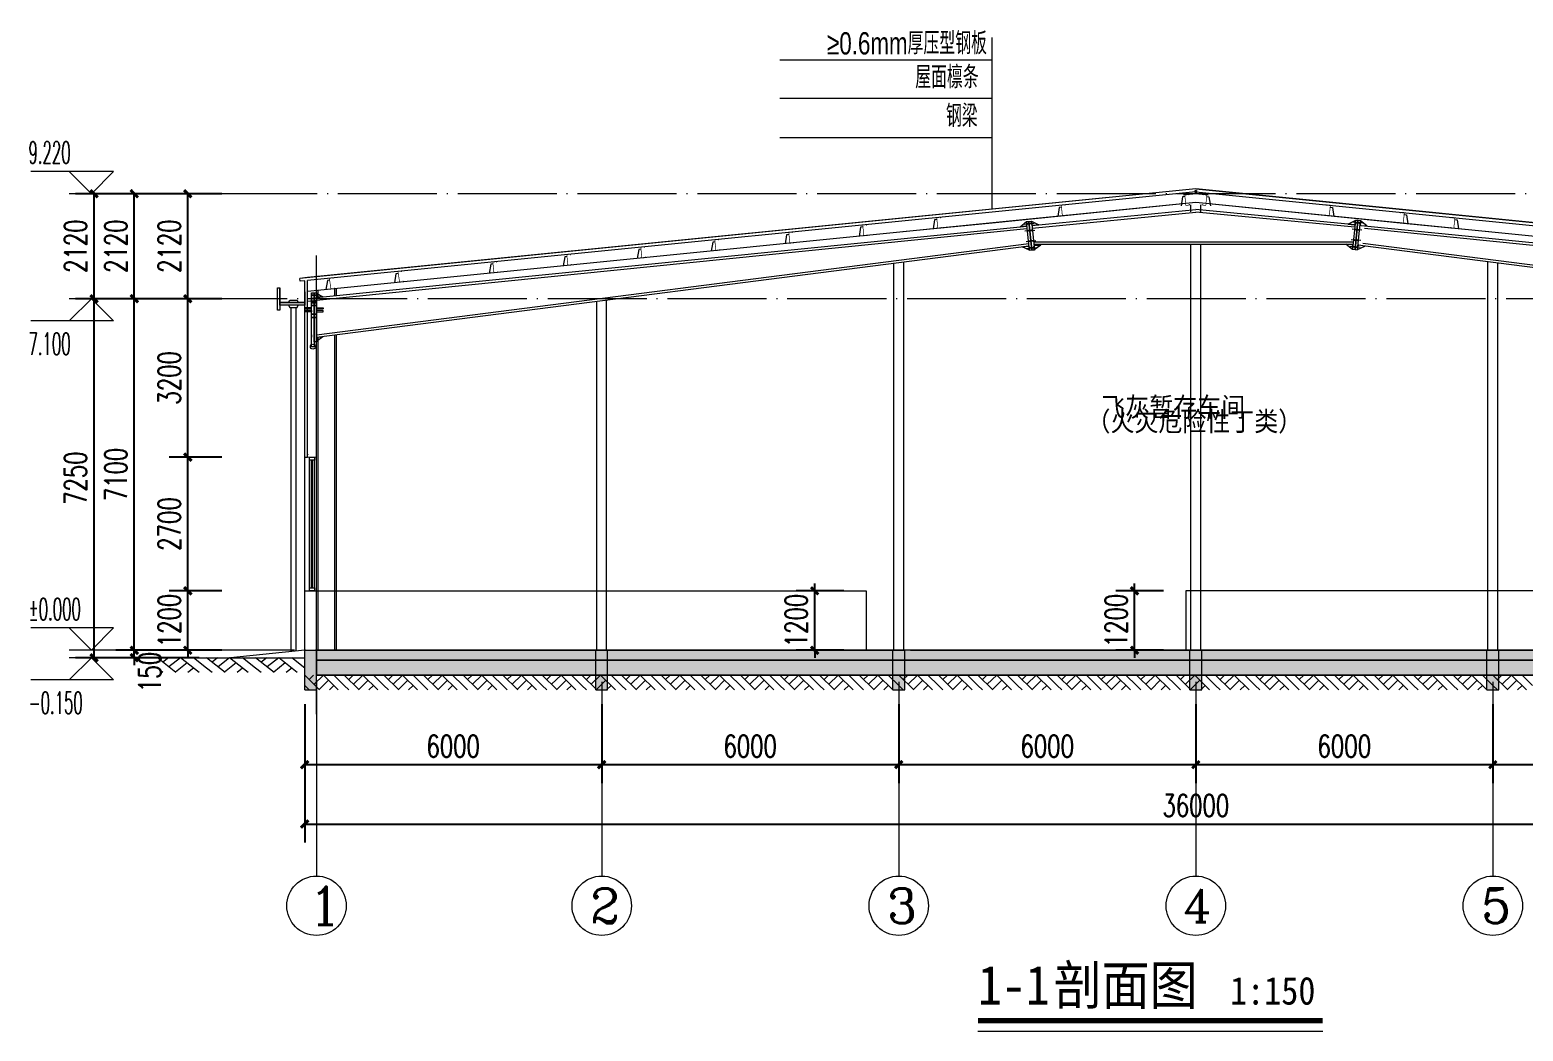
# Model space of a CAD drawing. Header units: inches. Extents: x -3733042 to -3450527, y 579159 to 997713.
# Drawn here: x -3509151 to -3478988, y 625884 to 646106 of the extents above; entities that cross this region are included whole.
import ezdxf

# ---------------------------------------------------------------- set-up
doc = ezdxf.new("R2010")
doc.units = ezdxf.units.IN
doc.header["$LTSCALE"] = 1000
doc.header["$MEASUREMENT"] = 0
doc.linetypes.add('DOTE', pattern=[2.42, 2, -0.2, 0.02, -0.2])
doc.layers.get('0').update_dxf_attribs({"lineweight": 18})
for name, color, linetype, lineweight in [('114', 2, 'Continuous', 18), ('14', 2, 'Continuous', 18), ('AXIS', 30, 'Continuous', 18), ('AXIS_TEXT', 7, 'Continuous', 18), ('DIM_ELEV', 3, 'Continuous', 18), ('DIM_SYMB', 3, 'Continuous', 18), ('DOTE', 14, 'DOTE', 18), ('PUB_DIM', 3, 'Continuous', 18), ('PUB_HATCH', 8, 'Continuous', 18), ('PUB_TEXT', 7, 'Continuous', 18), ('SURFACE', 255, 'Continuous', 18), ('WALL', 6, 'Continuous', 18), ('WINDOW', 4, 'Continuous', 18), ('地漏雨水管', 41, 'Continuous', 18), ('填充', 8, 'Continuous', 18), ('墙线__粗线', 7, 'Continuous', 18), ('柱子', 3, 'Continuous', 18)]:
    doc.layers.add(name, color=color, linetype=linetype, lineweight=lineweight)
doc.styles.add('_TCH_AXIS', font='complex.shx', dxfattribs={"bigfont": 'gbcbig.shx'})
doc.styles.add('_TCH_DIM', font='simplex.shx', dxfattribs={"width": 0.7, "bigfont": 'gbcbig.shx'})
doc.styles.add('_TCH_DIM_T3', font='simplex.shx', dxfattribs={"width": 0.705882, "bigfont": 'gbcbig.shx'})
doc.styles.add('COMPLEX', font='complex.shx')
doc.styles.add('HT', font='', dxfattribs={"width": 0.9})
doc.styles.add('HZTXT', font='smsim.shx', dxfattribs={"width": 0.75, "bigfont": 'smfs.shx'})
doc.styles.get('HT').set_extended_font_data('黑体')
doc.dimstyles.new('_TCH_ARCH&&150', dxfattribs={"dimtxt": 446.25, "dimasz": 150, "dimexe": 375, "dimexo": 450, "dimgap": 150, "dimtad": 1, "dimdec": 0, "dimzin": 0, "dimdsep": 46, "dimtxsty": '_TCH_DIM_T3', "dimblk": 'ARCHTICK', "dimcen": 0.09, "dimdle": 300, "dimclrt": 7, "dimazin": 2, "dimtfac": 1, "dimtdec": 0, "dimtix": 1, "dimtmove": 2, "dimatfit": 3, "dimfxl": 1, "dimtolj": 1, "dimarcsym": 0})

# ---------------------------------------------------------------- blocks, each defined once
blk = doc.blocks.new('_ArchTick_2')
at = {"color": 0, "linetype": 'ByBlock'}
blk.add_lwpolyline([(-0.5, -0.5, 0.4, 0.4, 0), (0.5, 0.5, 0.4, 0.4, 0)], format="xyseb", dxfattribs=at)
blk = doc.blocks.new('*X151')
at = {"layer": 'PUB_DIM', "color": 0, "lineweight": -2}
for p, q in [((-3486837, 634776), (-3486837, 634926)), ((-3486250, 634776), (-3487212, 634776)), ((-3486837, 633576), (-3486837, 634776)), ((-3486250, 633576), (-3487212, 633576)), ((-3486837, 633576), (-3486837, 633426))]:
    blk.add_line(p, q, dxfattribs=at)
at = {"layer": 'PUB_DIM', "color": 0, "lineweight": -2, "xscale": 150, "yscale": 150, "zscale": 150}
for p, rotation in [((-3486837, 634776), 270), ((-3486837, 633576), 90)]:
    blk.add_blockref('_ArchTick_2', p, dxfattribs=dict(at, rotation=rotation))
at = {"layer": 'PUB_DIM', "color": 7, "insert": (-3487210, 634176), "char_height": 446.2, "width": 1530, "attachment_point": 5, "rotation": 90, "style": '_TCH_DIM_T3'}
blk.add_mtext('1200', dxfattribs=at)
blk = doc.blocks.new('_ARCHTICK')
at = {"color": 0, "linetype": 'ByBlock', "const_width": 0.4}
blk.add_lwpolyline([(-0.5, -0.5), (0.5, 0.5)], dxfattribs=at)
blk = doc.blocks.new('*X152')
at = {"layer": 'PUB_DIM', "color": 0, "lineweight": -2}
for p, q in [((-3493298, 634776), (-3493298, 634926)), ((-3492709, 634776), (-3493673, 634776)), ((-3493298, 633576), (-3493298, 634776)), ((-3492709, 633576), (-3493673, 633576)), ((-3493298, 633576), (-3493298, 633426))]:
    blk.add_line(p, q, dxfattribs=at)
at = {"layer": 'PUB_DIM', "color": 0, "lineweight": -2, "xscale": 150, "yscale": 150, "zscale": 150}
for p, rotation in [((-3493298, 634776), 270), ((-3493298, 633576), 90)]:
    blk.add_blockref('_ArchTick_2', p, dxfattribs=dict(at, rotation=rotation))
at = {"layer": 'PUB_DIM', "color": 7, "insert": (-3493671, 634176), "char_height": 446.2, "width": 1530, "attachment_point": 5, "rotation": 90, "style": '_TCH_DIM_T3'}
blk.add_mtext('1200', dxfattribs=at)
blk = doc.blocks.new('*X186')
at = {"layer": 'PUB_DIM', "color": 0, "lineweight": -2}
for p, q in [((-3505961, 634776), (-3505961, 634926)), ((-3505270, 634776), (-3506336, 634776)), ((-3505961, 633576), (-3505961, 634776)), ((-3505270, 633576), (-3506336, 633576)), ((-3505961, 633576), (-3505961, 633426))]:
    blk.add_line(p, q, dxfattribs=at)
at = {"layer": 'PUB_DIM', "color": 0, "lineweight": -2, "xscale": 150, "yscale": 150, "zscale": 150}
for p, rotation in [((-3505961, 634776), 270), ((-3505961, 633576), 90)]:
    blk.add_blockref('_ArchTick_2', p, dxfattribs=dict(at, rotation=rotation))
at = {"layer": 'PUB_DIM', "color": 7, "insert": (-3506334, 634176), "char_height": 446.2, "width": 1530, "attachment_point": 5, "rotation": 90, "style": '_TCH_DIM_T3'}
blk.add_mtext('1200', dxfattribs=at)
blk = doc.blocks.new('*X187')
at = {"layer": 'PUB_DIM', "color": 0, "lineweight": -2}
for p, q in [((-3505270, 637476), (-3506336, 637476)), ((-3505961, 634776), (-3505961, 637476)), ((-3505270, 634776), (-3506336, 634776))]:
    blk.add_line(p, q, dxfattribs=at)
at = {"layer": 'PUB_DIM', "color": 0, "lineweight": -2, "xscale": 150, "yscale": 150, "zscale": 150}
for p, rotation in [((-3505961, 637476), 90), ((-3505961, 634776), 270)]:
    blk.add_blockref('_ArchTick_2', p, dxfattribs=dict(at, rotation=rotation))
at = {"layer": 'PUB_DIM', "color": 7, "insert": (-3506334, 636126), "char_height": 446.2, "width": 1665, "attachment_point": 5, "rotation": 90, "style": '_TCH_DIM_T3'}
blk.add_mtext('2700', dxfattribs=at)
blk = doc.blocks.new('*X188')
at = {"layer": 'PUB_DIM', "color": 0, "lineweight": -2}
for p, q in [((-3505270, 640676), (-3506336, 640676)), ((-3505961, 637476), (-3505961, 640676)), ((-3505270, 637476), (-3506336, 637476))]:
    blk.add_line(p, q, dxfattribs=at)
at = {"layer": 'PUB_DIM', "color": 0, "lineweight": -2, "xscale": 150, "yscale": 150, "zscale": 150}
for p, rotation in [((-3505961, 640676), 90), ((-3505961, 637476), 270)]:
    blk.add_blockref('_ArchTick_2', p, dxfattribs=dict(at, rotation=rotation))
at = {"layer": 'PUB_DIM', "color": 7, "insert": (-3506334, 639076), "char_height": 446.2, "width": 1620, "attachment_point": 5, "rotation": 90, "style": '_TCH_DIM_T3'}
blk.add_mtext('3200', dxfattribs=at)
blk = doc.blocks.new('*X189')
at = {"layer": 'PUB_DIM', "color": 0, "lineweight": -2}
for p, q in [((-3505270, 642796), (-3506336, 642796)), ((-3505961, 640676), (-3505961, 642796)), ((-3505270, 640676), (-3506336, 640676))]:
    blk.add_line(p, q, dxfattribs=at)
at = {"layer": 'PUB_DIM', "color": 0, "lineweight": -2, "xscale": 150, "yscale": 150, "zscale": 150}
for p, rotation in [((-3505961, 642796), 90), ((-3505961, 640676), 270)]:
    blk.add_blockref('_ArchTick_2', p, dxfattribs=dict(at, rotation=rotation))
at = {"layer": 'PUB_DIM', "color": 7, "insert": (-3506334, 641736), "char_height": 446.2, "width": 1530, "attachment_point": 5, "rotation": 90, "style": '_TCH_DIM_T3'}
blk.add_mtext('2120', dxfattribs=at)
blk = doc.blocks.new('*X194')
at = {"layer": 'PUB_DIM', "color": 0, "lineweight": -2}
for p, q in [((-3507041, 633576), (-3507041, 633726)), ((-3505733, 633576), (-3507416, 633576)), ((-3505733, 633426), (-3507416, 633426)), ((-3507041, 633426), (-3507041, 633576)), ((-3507041, 633426), (-3507041, 633276))]:
    blk.add_line(p, q, dxfattribs=at)
at = {"layer": 'PUB_DIM', "color": 0, "lineweight": -2, "xscale": 150, "yscale": 150, "zscale": 150}
for p, rotation in [((-3507041, 633576), 270), ((-3507041, 633426), 90)]:
    blk.add_blockref('_ArchTick_2', p, dxfattribs=dict(at, rotation=rotation))
at = {"layer": 'PUB_DIM', "color": 7, "insert": (-3506730, 633137), "char_height": 446.2, "width": 1035, "attachment_point": 5, "rotation": 90, "style": '_TCH_DIM_T3'}
blk.add_mtext('150', dxfattribs=at)
blk = doc.blocks.new('*X195')
at = {"layer": 'PUB_DIM', "color": 0, "lineweight": -2}
for p, q in [((-3505733, 640676), (-3507416, 640676)), ((-3507041, 633576), (-3507041, 640676)), ((-3505733, 633576), (-3507416, 633576))]:
    blk.add_line(p, q, dxfattribs=at)
at = {"layer": 'PUB_DIM', "color": 0, "lineweight": -2, "xscale": 150, "yscale": 150, "zscale": 150}
for p, rotation in [((-3507041, 640676), 90), ((-3507041, 633576), 270)]:
    blk.add_blockref('_ArchTick_2', p, dxfattribs=dict(at, rotation=rotation))
at = {"layer": 'PUB_DIM', "color": 7, "insert": (-3507414, 637126), "char_height": 446.2, "width": 1530, "attachment_point": 5, "rotation": 90, "style": '_TCH_DIM_T3'}
blk.add_mtext('7100', dxfattribs=at)
blk = doc.blocks.new('*X196')
at = {"layer": 'PUB_DIM', "color": 0, "lineweight": -2}
for p, q in [((-3505733, 642796), (-3507416, 642796)), ((-3507041, 640676), (-3507041, 642796)), ((-3505733, 640676), (-3507416, 640676))]:
    blk.add_line(p, q, dxfattribs=at)
at = {"layer": 'PUB_DIM', "color": 0, "lineweight": -2, "xscale": 150, "yscale": 150, "zscale": 150}
for p, rotation in [((-3507041, 642796), 90), ((-3507041, 640676), 270)]:
    blk.add_blockref('_ArchTick_2', p, dxfattribs=dict(at, rotation=rotation))
at = {"layer": 'PUB_DIM', "color": 7, "insert": (-3507414, 641736), "char_height": 446.2, "width": 1530, "attachment_point": 5, "rotation": 90, "style": '_TCH_DIM_T3'}
blk.add_mtext('2120', dxfattribs=at)
blk = doc.blocks.new('*X197')
at = {"layer": 'PUB_DIM', "color": 0, "lineweight": -2}
for p, q in [((-3505733, 642796), (-3508229, 642796)), ((-3507854, 640676), (-3507854, 642796)), ((-3505733, 640676), (-3508229, 640676))]:
    blk.add_line(p, q, dxfattribs=at)
at = {"layer": 'PUB_DIM', "color": 0, "lineweight": -2, "xscale": 150, "yscale": 150, "zscale": 150}
for p, rotation in [((-3507854, 642796), 90), ((-3507854, 640676), 270)]:
    blk.add_blockref('_ArchTick_2', p, dxfattribs=dict(at, rotation=rotation))
at = {"layer": 'PUB_DIM', "color": 7, "insert": (-3508227, 641736), "char_height": 446.2, "width": 1530, "attachment_point": 5, "rotation": 90, "style": '_TCH_DIM_T3'}
blk.add_mtext('2120', dxfattribs=at)
blk = doc.blocks.new('*X198')
at = {"layer": 'PUB_DIM', "color": 0, "lineweight": -2}
for p, q in [((-3505733, 640676), (-3508229, 640676)), ((-3507854, 633426), (-3507854, 640676)), ((-3505733, 633426), (-3508229, 633426))]:
    blk.add_line(p, q, dxfattribs=at)
at = {"layer": 'PUB_DIM', "color": 0, "lineweight": -2, "xscale": 150, "yscale": 150, "zscale": 150}
for p, rotation in [((-3507854, 640676), 90), ((-3507854, 633426), 270)]:
    blk.add_blockref('_ArchTick_2', p, dxfattribs=dict(at, rotation=rotation))
at = {"layer": 'PUB_DIM', "color": 7, "insert": (-3508227, 637051), "char_height": 446.2, "width": 1620, "attachment_point": 5, "rotation": 90, "style": '_TCH_DIM_T3'}
blk.add_mtext('7250', dxfattribs=at)
blk = doc.blocks.new('*X199')
at = {"layer": 'AXIS', "color": 0, "lineweight": -2}
for p, q in [((-3503600, 632489), (-3503600, 630891)), ((-3497600, 632489), (-3497600, 630891)), ((-3503600, 631266), (-3497600, 631266))]:
    blk.add_line(p, q, dxfattribs=at)
at = {"layer": 'AXIS', "color": 0, "lineweight": -2, "xscale": 150, "yscale": 150, "zscale": 150, "rotation": 180}
blk.add_blockref('_ArchTick_2', (-3503600, 631266), dxfattribs=at)
at = {"layer": 'AXIS', "color": 0, "lineweight": -2, "xscale": 150, "yscale": 150, "zscale": 150}
blk.add_blockref('_ArchTick_2', (-3497600, 631266), dxfattribs=at)
at = {"layer": 'AXIS', "color": 7, "insert": (-3500600, 631639), "char_height": 446.2, "width": 1665, "attachment_point": 5, "style": '_TCH_DIM_T3'}
blk.add_mtext('6000', dxfattribs=at)
blk = doc.blocks.new('*X200')
at = {"layer": 'AXIS', "color": 0, "lineweight": -2}
for p, q in [((-3497600, 632489), (-3497600, 630891)), ((-3491600, 632489), (-3491600, 630891)), ((-3497600, 631266), (-3491600, 631266))]:
    blk.add_line(p, q, dxfattribs=at)
at = {"layer": 'AXIS', "color": 0, "lineweight": -2, "xscale": 150, "yscale": 150, "zscale": 150, "rotation": 180}
blk.add_blockref('_ArchTick_2', (-3497600, 631266), dxfattribs=at)
at = {"layer": 'AXIS', "color": 0, "lineweight": -2, "xscale": 150, "yscale": 150, "zscale": 150}
blk.add_blockref('_ArchTick_2', (-3491600, 631266), dxfattribs=at)
at = {"layer": 'AXIS', "color": 7, "insert": (-3494600, 631639), "char_height": 446.2, "width": 1665, "attachment_point": 5, "style": '_TCH_DIM_T3'}
blk.add_mtext('6000', dxfattribs=at)
blk = doc.blocks.new('*X201')
at = {"layer": 'AXIS', "color": 0, "lineweight": -2}
for p, q in [((-3491600, 632489), (-3491600, 630891)), ((-3485600, 632489), (-3485600, 630891)), ((-3491600, 631266), (-3485600, 631266))]:
    blk.add_line(p, q, dxfattribs=at)
at = {"layer": 'AXIS', "color": 0, "lineweight": -2, "xscale": 150, "yscale": 150, "zscale": 150, "rotation": 180}
blk.add_blockref('_ArchTick_2', (-3491600, 631266), dxfattribs=at)
at = {"layer": 'AXIS', "color": 0, "lineweight": -2, "xscale": 150, "yscale": 150, "zscale": 150}
blk.add_blockref('_ArchTick_2', (-3485600, 631266), dxfattribs=at)
at = {"layer": 'AXIS', "color": 7, "insert": (-3488600, 631639), "char_height": 446.2, "width": 1665, "attachment_point": 5, "style": '_TCH_DIM_T3'}
blk.add_mtext('6000', dxfattribs=at)
blk = doc.blocks.new('*X202')
at = {"layer": 'AXIS', "color": 0, "lineweight": -2}
for p, q in [((-3485600, 632489), (-3485600, 630891)), ((-3479600, 632489), (-3479600, 630891)), ((-3485600, 631266), (-3479600, 631266))]:
    blk.add_line(p, q, dxfattribs=at)
at = {"layer": 'AXIS', "color": 0, "lineweight": -2, "xscale": 150, "yscale": 150, "zscale": 150, "rotation": 180}
blk.add_blockref('_ArchTick_2', (-3485600, 631266), dxfattribs=at)
at = {"layer": 'AXIS', "color": 0, "lineweight": -2, "xscale": 150, "yscale": 150, "zscale": 150}
blk.add_blockref('_ArchTick_2', (-3479600, 631266), dxfattribs=at)
at = {"layer": 'AXIS', "color": 7, "insert": (-3482600, 631639), "char_height": 446.2, "width": 1665, "attachment_point": 5, "style": '_TCH_DIM_T3'}
blk.add_mtext('6000', dxfattribs=at)
blk = doc.blocks.new('*X203')
at = {"layer": 'AXIS', "color": 0, "lineweight": -2}
for p, q in [((-3479600, 632489), (-3479600, 630891)), ((-3473600, 632489), (-3473600, 630891)), ((-3479600, 631266), (-3473600, 631266))]:
    blk.add_line(p, q, dxfattribs=at)
at = {"layer": 'AXIS', "color": 0, "lineweight": -2, "xscale": 150, "yscale": 150, "zscale": 150, "rotation": 180}
blk.add_blockref('_ArchTick_2', (-3479600, 631266), dxfattribs=at)
at = {"layer": 'AXIS', "color": 0, "lineweight": -2, "xscale": 150, "yscale": 150, "zscale": 150}
blk.add_blockref('_ArchTick_2', (-3473600, 631266), dxfattribs=at)
at = {"layer": 'AXIS', "color": 7, "insert": (-3476600, 631639), "char_height": 446.2, "width": 1665, "attachment_point": 5, "style": '_TCH_DIM_T3'}
blk.add_mtext('6000', dxfattribs=at)
blk = doc.blocks.new('*X205')
at = {"layer": 'AXIS', "color": 0, "lineweight": -2}
for p, q in [((-3503600, 632489), (-3503600, 629691)), ((-3467600, 632489), (-3467600, 629691)), ((-3503600, 630066), (-3467600, 630066))]:
    blk.add_line(p, q, dxfattribs=at)
at = {"layer": 'AXIS', "color": 0, "lineweight": -2, "xscale": 150, "yscale": 150, "zscale": 150, "rotation": 180}
blk.add_blockref('_ArchTick_2', (-3503600, 630066), dxfattribs=at)
at = {"layer": 'AXIS', "color": 0, "lineweight": -2, "xscale": 150, "yscale": 150, "zscale": 150}
blk.add_blockref('_ArchTick_2', (-3467600, 630066), dxfattribs=at)
at = {"layer": 'AXIS', "color": 7, "insert": (-3485600, 630439), "char_height": 446.2, "width": 2070, "attachment_point": 5, "style": '_TCH_DIM_T3'}
blk.add_mtext('36000', dxfattribs=at)
blk = doc.blocks.new('_AXISO')
blk.add_circle((0, 0), 0.5)
at = {"layer": 'AXIS_TEXT', "style": 'COMPLEX', "width": 1.04167}
blk.add_attdef('A', (-0.25, -0.28), '', height=0.56, dxfattribs=at)
blk = doc.blocks.new('$LinePat$素土夯实')
at = {"color": 0}
for p, q in [((0, -210), (210, 0)), ((120, -300), (420, 0)), ((420, 0), (608, -188)), ((495, -300), (795, 0)), ((615, 0), (705, -90)), ((210, -210), (300, -300)), ((315, -105), (502, -293)), ((705, -300), (795, -210))]:
    blk.add_line(p, q, dxfattribs=at)

msp = doc.modelspace()

# ---------------------------------------------------------------- hatches: boundary and pattern name
at = {"layer": 'PUB_HATCH'}
for points in [[(-3503359.5, 632777.2), (-3503359.5, 633576.1), (-3503599.5, 633576.1), (-3503599.5, 632777.2)], [(-3497480.1, 632777.2), (-3497480.1, 633576.1), (-3497720.1, 633576.1), (-3497720.1, 632777.2)], [(-3491480.1, 632777.2), (-3491480.1, 633576.1), (-3491720.1, 633576.1), (-3491720.1, 632777.2)], [(-3485480.1, 632777.2), (-3485480.1, 633576.1), (-3485720.1, 633576.1), (-3485720.1, 632777.2)], [(-3479480.1, 632777.2), (-3479480.1, 633576.1), (-3479720.1, 633576.1), (-3479720.1, 632777.2)]]:
    msp.add_hatch(color=256, dxfattribs=at).paths.add_polyline_path(points, flags=0)
h = msp.add_hatch(dxfattribs=at)
h.set_pattern_fill('SACNCR', color=256, scale=100, style=0)
h.paths.add_polyline_path([(-3467839.5, 633576.1), (-3503359.5, 633576.1), (-3503359.5, 633376.1), (-3467839.5, 633376.1)], flags=0)
h = msp.add_hatch(dxfattribs=at)
h.set_pattern_fill('砂石碎砖', color=256, style=0, pattern_type=0)
h.set_pattern_definition([(50, (0, 0), (-186.34971, 695.46659), [75, -825]), (355, (0, 0), (267.26018, 716.67073), [60, -660]), (100.4514, (59.8, -5.2), (-786.41672, 437.6628), [63.74019, -701.14211]), (46.1842, (0, 200), (-209.48093, 1059.48937), [112.5, -1237.5]), (96.6356, (88.9, 186.2), (-1133.32098, 733.54178), [95.6103, -1051.713]), (351.1842, (0, 200), (934.66195, 974.1186), [90, -990]), (21, (100, 150), (174.18377, 698.61292), [75, -825]), (326, (100, 150), (581.19988, 497.24404), [60, -660]), (71.4514, (149.74, 116.45), (-475.63243, 764.0509), [63.74019, -701.14211])])
h.paths.add_polyline_path([(-3467839.5, 633376.1), (-3503359.5, 633376.1), (-3503359.5, 633076.1), (-3467839.5, 633076.1)], flags=0)
at = {"layer": '填充'}
h = msp.add_hatch(dxfattribs=at)
h.set_pattern_fill('ANSI37', color=256, scale=5, style=0)
h.set_pattern_definition([(45, (0, 0), (-0.44194173824, 0.44194173824), []), (135, (0, 0), (-0.44194173824, -0.44194173824), [])])
h.paths.add_polyline_path([(-3485583.5, 642860.6), (-3485599.5, 642862.2), (-3485615.4, 642860.6), (-3485609.4, 642800.9), (-3485599.6, 642801.9), (-3485589.5, 642800.9)], flags=0)

# ---------------------------------------------------------------- linework, layer by layer
for p, q in [((-3488359.7, 642519.7), (-3488389.3, 642336.6)), ((-3488313.1, 642526.2), (-3488359.7, 642519.7)), ((-3485865.6, 642734.2), (-3485895.2, 642551.1)), ((-3485819, 642740.7), (-3485865.6, 642734.2)), ((-3485380, 642740.7), (-3485333.4, 642734.2)), ((-3485333.4, 642734.2), (-3485303.7, 642551.1)), ((-3482885.9, 642526.2), (-3482839.3, 642519.7)), ((-3482839.3, 642519.7), (-3482809.6, 642336.6)), ((-3490875.3, 642268.1), (-3490905, 642085)), ((-3490828.7, 642274.7), (-3490875.3, 642268.1)), ((-3481391.4, 642376.8), (-3481344.8, 642370.2)), ((-3481344.8, 642370.2), (-3481315.2, 642187.2)), ((-3480370.2, 642274.7), (-3480323.6, 642268.1)), ((-3480323.6, 642268.1), (-3480293.9, 642085)), ((-3493864.2, 641969.2), (-3493893.8, 641786.2)), ((-3493817.6, 641975.8), (-3493864.2, 641969.2)), ((-3492369.8, 642118.7), (-3492399.4, 641935.6)), ((-3492323.2, 642125.2), (-3492369.8, 642118.7)), ((-3496853, 641670.3), (-3496882.7, 641487.3)), ((-3496806.4, 641676.9), (-3496853, 641670.3)), ((-3495358.6, 641819.8), (-3495388.2, 641636.7)), ((-3495312, 641826.4), (-3495358.6, 641819.8)), ((-3499841.9, 641371.5), (-3499871.5, 641188.4)), ((-3499795.3, 641378), (-3499841.9, 641371.5)), ((-3498347.4, 641520.9), (-3498377.1, 641337.8)), ((-3498300.8, 641527.5), (-3498347.4, 641520.9)), ((-3503142, 641042.3), (-3503171.7, 640859.3)), ((-3503095.4, 641048.9), (-3503142, 641042.3)), ((-3501755.9, 641180.5), (-3501785.5, 640997.4)), ((-3501709.3, 641187.1), (-3501755.9, 641180.5))]:
    msp.add_line(p, q)
for points in [[(-3485746.1, 642767.5, 14, 14, 0), (-3485748.1, 642787.4, 14, 14, 0), (-3485822.7, 642779.9, 14, 14, 0), (-3485800.8, 642561, 14, 14, 0), (-3485726.2, 642568.4, 14, 14, 0), (-3485728.2, 642588.3, 14, 14, 0)], [(-3485452.9, 642767.5, 14, 14, 0), (-3485450.9, 642787.4, 14, 14, 0), (-3485376.2, 642779.9, 14, 14, 0), (-3485398.1, 642561, 14, 14, 0), (-3485472.8, 642568.4, 14, 14, 0), (-3485470.8, 642588.3, 14, 14, 0)], [(-3488240.2, 642553, 14, 14, 0), (-3488242.2, 642572.9, 14, 14, 0), (-3488316.8, 642565.4, 14, 14, 0), (-3488294.9, 642346.5, 14, 14, 0), (-3488220.3, 642353.9, 14, 14, 0), (-3488222.3, 642373.8, 14, 14, 0)], [(-3482958.8, 642553, 14, 14, 0), (-3482956.8, 642572.9, 14, 14, 0), (-3482882.1, 642565.4, 14, 14, 0), (-3482904, 642346.5, 14, 14, 0), (-3482978.7, 642353.9, 14, 14, 0), (-3482976.7, 642373.8, 14, 14, 0)], [(-3492250.3, 642151.9, 14, 14, 0), (-3492252.3, 642171.8, 14, 14, 0), (-3492326.9, 642164.4, 14, 14, 0), (-3492305, 641945.5, 14, 14, 0), (-3492230.4, 641952.9, 14, 14, 0), (-3492232.4, 641972.8, 14, 14, 0)], [(-3490755.9, 642301.4, 14, 14, 0), (-3490757.8, 642321.3, 14, 14, 0), (-3490832.5, 642313.8, 14, 14, 0), (-3490810.6, 642094.9, 14, 14, 0), (-3490736, 642102.4, 14, 14, 0), (-3490737.9, 642122.3, 14, 14, 0)], [(-3481464.3, 642403.5, 14, 14, 0), (-3481462.3, 642423.4, 14, 14, 0), (-3481387.7, 642416, 14, 14, 0), (-3481409.6, 642197, 14, 14, 0), (-3481484.2, 642204.5, 14, 14, 0), (-3481482.2, 642224.4, 14, 14, 0)], [(-3480443.1, 642301.4, 14, 14, 0), (-3480441.1, 642321.3, 14, 14, 0), (-3480366.5, 642313.8, 14, 14, 0), (-3480388.3, 642094.9, 14, 14, 0), (-3480463, 642102.4, 14, 14, 0), (-3480461, 642122.3, 14, 14, 0)], [(-3495239.1, 641853.1, 14, 14, 0), (-3495241.1, 641873, 14, 14, 0), (-3495315.7, 641865.5, 14, 14, 0), (-3495293.8, 641646.6, 14, 14, 0), (-3495219.2, 641654.1, 14, 14, 0), (-3495221.2, 641674, 14, 14, 0)], [(-3493744.7, 642002.5, 14, 14, 0), (-3493746.7, 642022.4, 14, 14, 0), (-3493821.3, 642014.9, 14, 14, 0), (-3493799.4, 641796, 14, 14, 0), (-3493724.8, 641803.5, 14, 14, 0), (-3493726.8, 641823.4, 14, 14, 0)], [(-3498228, 641554.2, 14, 14, 0), (-3498229.9, 641574.1, 14, 14, 0), (-3498304.6, 641566.6, 14, 14, 0), (-3498282.7, 641347.7, 14, 14, 0), (-3498208.1, 641355.2, 14, 14, 0), (-3498210, 641375.1, 14, 14, 0)], [(-3496733.5, 641703.6, 14, 14, 0), (-3496735.5, 641723.5, 14, 14, 0), (-3496810.2, 641716.1, 14, 14, 0), (-3496788.3, 641497.2, 14, 14, 0), (-3496713.6, 641504.6, 14, 14, 0), (-3496715.6, 641524.5, 14, 14, 0)], [(-3499722.4, 641404.7, 14, 14, 0), (-3499724.4, 641424.6, 14, 14, 0), (-3499799, 641417.2, 14, 14, 0), (-3499777.1, 641198.3, 14, 14, 0), (-3499702.5, 641205.7, 14, 14, 0), (-3499704.5, 641225.6, 14, 14, 0)], [(-3503024, 641078.5, 14, 14, 0), (-3503027, 641098.3, 14, 14, 0), (-3503101.2, 641087.1, 14, 14, 0), (-3503068.4, 640869.6, 14, 14, 0), (-3502994.3, 640880.7, 14, 14, 0), (-3502997.2, 640900.5, 14, 14, 0)], [(-3501637.9, 641216.7, 14, 14, 0), (-3501640.9, 641236.5, 14, 14, 0), (-3501715, 641225.3, 14, 14, 0), (-3501682.3, 641007.7, 14, 14, 0), (-3501608.1, 641018.9, 14, 14, 0), (-3501611.1, 641038.7, 14, 14, 0)], [(-3503519.5, 637526.1, 14, 14, 0), (-3503539.5, 637526.1, 14, 14, 0), (-3503539.5, 637476.1, 14, 14, 0), (-3503359.5, 637476.1, 14, 14, 0), (-3503359.5, 637526.1, 14, 14, 0), (-3503379.5, 637526.1, 14, 14, 0)]]:
    msp.add_lwpolyline(points, format="xyseb")
at = {"layer": '114'}
for p, q in [((-3489064.5, 642183.1), (-3488865.5, 642203)), ((-3482230.8, 642198.9), (-3482429.8, 642218.8)), ((-3489050.5, 642043.8), (-3488851.5, 642063.7)), ((-3482265.8, 641848.6), (-3482464.8, 641868.5)), ((-3482244.7, 642059.6), (-3482443.7, 642079.5)), ((-3489029.4, 641832.8), (-3488830.4, 641852.7)), ((-3489015.5, 641693.4), (-3488816.5, 641713.3)), ((-3482279.8, 641709.2), (-3482478.8, 641729.1))]:
    msp.add_line(p, q, dxfattribs=at)
at = {"layer": '114', "color": 1}
for points in [[(-3489014.7, 642188.1, 35, 35, 0), (-3488915.2, 642198.1, 35, 35, 0)], [(-3482280.6, 642203.9, 35, 35, 0), (-3482380.1, 642213.8, 35, 35, 0)], [(-3489000.8, 642048.8, 35, 35, 0), (-3488901.3, 642058.8, 35, 35, 0)], [(-3488979.7, 641837.8, 35, 35, 0), (-3488880.2, 641847.7, 35, 35, 0)], [(-3482315.6, 641853.5, 35, 35, 0), (-3482415.1, 641863.5, 35, 35, 0)], [(-3482294.5, 642064.6, 35, 35, 0), (-3482394, 642074.5, 35, 35, 0)], [(-3488965.8, 641698.4, 35, 35, 0), (-3488866.2, 641708.4, 35, 35, 0)], [(-3482329.5, 641714.2, 35, 35, 0), (-3482429, 641724.1, 35, 35, 0)], [(-3503459.5, 640749.6, 35, 35, 0), (-3503359.5, 640749.6, 35, 35, 0)], [(-3503459.5, 640609.5, 35, 35, 0), (-3503359.5, 640609.5, 35, 35, 0)], [(-3503459.5, 640593.6, 35, 35, 0), (-3503359.5, 640593.6, 35, 35, 0)], [(-3503459.5, 640539.5, 35, 35, 0), (-3503359.5, 640539.5, 35, 35, 0)], [(-3503459.5, 640366.3, 35, 35, 0), (-3503359.5, 640366.3, 35, 35, 0)], [(-3503459.5, 640296.3, 35, 35, 0), (-3503359.5, 640296.3, 35, 35, 0)]]:
    msp.add_lwpolyline(points, format="xyseb", dxfattribs=at)
at = {"layer": '14'}
for p, q in [((-3489149.5, 642129.4), (-3489019.2, 642232.9)), ((-3489012.2, 642163.2), (-3489030.1, 642141.3)), ((-3489019.2, 642232.9), (-3488969.4, 642237.9)), ((-3489019.2, 642232.9), (-3489012.2, 642163.2)), ((-3488960.9, 641649.4), (-3489019.2, 642232.9)), ((-3488969.4, 642237.9), (-3488919.7, 642242.8)), ((-3488911.1, 641654.4), (-3488969.4, 642237.9)), ((-3488969.4, 642237.9), (-3488911.1, 641654.4)), ((-3488919.7, 642242.8), (-3488771.4, 642167.2)), ((-3488912.7, 642173.2), (-3488919.7, 642242.8)), ((-3488919.7, 642242.8), (-3488861.3, 641659.4)), ((-3488890.8, 642155.3), (-3488912.7, 642173.2)), ((-3488771.4, 642167.2), (-3488890.8, 642155.3)), ((-3482375.6, 642258.6), (-3482523.8, 642183)), ((-3482523.8, 642183), (-3482404.4, 642171.1)), ((-3482375.6, 642258.6), (-3482433.9, 641675.2)), ((-3482404.4, 642171.1), (-3482382.5, 642189)), ((-3482384.2, 641670.2), (-3482325.8, 642253.6)), ((-3482325.8, 642253.6), (-3482384.2, 641670.2)), ((-3482382.5, 642189), (-3482375.6, 642258.6)), ((-3482325.8, 642253.6), (-3482375.6, 642258.6)), ((-3482334.4, 641665.2), (-3482276.1, 642248.7)), ((-3482276.1, 642248.7), (-3482325.8, 642253.6)), ((-3482276.1, 642248.7), (-3482283, 642179)), ((-3482283, 642179), (-3482265.1, 642157.1)), ((-3482145.7, 642145.2), (-3482276.1, 642248.7)), ((-3489030.1, 642141.3), (-3489149.5, 642129.4)), ((-3482265.1, 642157.1), (-3482145.7, 642145.2)), ((-3489108.8, 641723.3), (-3488990, 641740.3)), ((-3488961.3, 641653.6), (-3489108.8, 641723.3)), ((-3488990, 641740.3), (-3488968.2, 641723.3)), ((-3488968.2, 641723.3), (-3488961.3, 641653.6)), ((-3488911.1, 641654.4), (-3488960.9, 641649.4)), ((-3488861.3, 641659.4), (-3488911.1, 641654.4)), ((-3488868.7, 641732.9), (-3488850.7, 641753.8)), ((-3488861.7, 641663.2), (-3488868.7, 641732.9)), ((-3488730.9, 641759.7), (-3488861.7, 641663.2)), ((-3488850.7, 641753.8), (-3488730.9, 641759.7)), ((-3482444.6, 641769.6), (-3482564.4, 641775.5)), ((-3482564.4, 641775.5), (-3482433.5, 641679)), ((-3482426.6, 641748.7), (-3482444.6, 641769.6)), ((-3482433.9, 641675.2), (-3482384.2, 641670.2)), ((-3482433.5, 641679), (-3482426.6, 641748.7)), ((-3482384.2, 641670.2), (-3482334.4, 641665.2)), ((-3482327, 641739.1), (-3482334, 641669.4)), ((-3482334, 641669.4), (-3482186.5, 641739.1)), ((-3482305.3, 641756.1), (-3482327, 641739.1)), ((-3482186.5, 641739.1), (-3482305.3, 641756.1)), ((-3503459.5, 639707), (-3503459.5, 640793.7)), ((-3503459.5, 640793.7), (-3503409.5, 640793.7)), ((-3503459.5, 640784.6), (-3503459.5, 640719.6)), ((-3503459.5, 640699.6), (-3503459.5, 640649.5)), ((-3503409.5, 639807), (-3503409.5, 640793.7)), ((-3503409.5, 640793.7), (-3503409.5, 639707)), ((-3503409.5, 640793.7), (-3503359.5, 640793.7)), ((-3503359.5, 640793.7), (-3503359.5, 639807)), ((-3503359.5, 640724.6), (-3503359.5, 640789.6)), ((-3503359.5, 640789.6), (-3503234.6, 640710.8)), ((-3503339.5, 640705.6), (-3503359.5, 640724.6)), ((-3503234.6, 640710.8), (-3503339.5, 640705.6)), ((-3503459.5, 640494.5), (-3503594.5, 640494.5)), ((-3503594.5, 640494.5), (-3503594.5, 640469.5)), ((-3503594.5, 640469.5), (-3503459.5, 640469.5)), ((-3503594.5, 640436.3), (-3503459.5, 640436.3)), ((-3503459.5, 640411.3), (-3503594.5, 640411.3)), ((-3503459.5, 640469.5), (-3503459.5, 640494.5)), ((-3503459.5, 640469.5), (-3503459.5, 640494.5)), ((-3503459.5, 640436.3), (-3503459.5, 640411.3)), ((-3503359.5, 640469.5), (-3503359.5, 640494.5)), ((-3503359.5, 640494.5), (-3503224.5, 640494.5)), ((-3503224.5, 640469.5), (-3503359.5, 640469.5)), ((-3503359.5, 640436.3), (-3503359.5, 640411.3)), ((-3503224.5, 640436.3), (-3503359.5, 640436.3)), ((-3503359.5, 640411.3), (-3503224.5, 640411.3)), ((-3503224.5, 640494.5), (-3503224.5, 640469.5)), ((-3503224.5, 640411.3), (-3503224.5, 640436.3)), ((-3503459.5, 639947.1), (-3503459.5, 639897.1)), ((-3503359.5, 639807), (-3503409.5, 639807)), ((-3503235, 639908.6), (-3503359.5, 639812)), ((-3503359.5, 639877), (-3503339.5, 639898.9)), ((-3503359.5, 639812), (-3503359.5, 639877)), ((-3503339.5, 639898.9), (-3503235, 639908.6))]:
    msp.add_line(p, q, dxfattribs=at)
msp.add_lwpolyline([(-3503409.5, 639707, 22.5, 22.5, 0), (-3503459.5, 639707, 22.5, 22.5, 0)], format="xyseb", dxfattribs=at)
at = {"layer": 'AXIS'}
for p, q in [((-3503360.1, 632939.3), (-3503360.1, 629015.9)), ((-3497600.1, 632939.3), (-3497600.1, 629015.9)), ((-3491600.1, 632939.3), (-3491600.1, 629015.9)), ((-3485600.1, 632939.3), (-3485600.1, 629015.9)), ((-3479600.1, 632939.3), (-3479600.1, 629015.9))]:
    msp.add_line(p, q, dxfattribs=at)
at = {"layer": 'DIM_ELEV'}
for p, q in [((-3507458.2, 643246.2), (-3509134.1, 643246.2)), ((-3507908.2, 642796.2), (-3508358.2, 643246.2)), ((-3507908.2, 642796.2), (-3507458.2, 643246.2)), ((-3506858.2, 642796.2), (-3508358.2, 642796.2)), ((-3507908.2, 640676.1), (-3508358.2, 640226.1)), ((-3506858.2, 640676.1), (-3508358.2, 640676.1)), ((-3507908.2, 640676.1), (-3507458.2, 640226.1)), ((-3507458.2, 640226.1), (-3509134.1, 640226.1)), ((-3507458.2, 634026.1), (-3509134.1, 634026.1)), ((-3507908.2, 633576.1), (-3508358.2, 634026.1)), ((-3507908.2, 633576.1), (-3507458.2, 634026.1)), ((-3506858.2, 633576.1), (-3508358.2, 633576.1)), ((-3507908.2, 633426.1), (-3508358.2, 632976.1)), ((-3506858.2, 633426.1), (-3508358.2, 633426.1)), ((-3507908.2, 633426.1), (-3507458.2, 632976.1)), ((-3507458.2, 632976.1), (-3509134.1, 632976.1))]:
    msp.add_line(p, q, dxfattribs=at)
at = {"layer": 'DIM_SYMB'}
msp.add_lwpolyline([(-3490000, 626094, 105, 105, 0), (-3483035.1, 626094, 105, 105, 0)], format="xyseb", dxfattribs=at)
msp.add_lwpolyline([(-3490000, 625884), (-3483035.1, 625884)], dxfattribs=at)
at = {"layer": 'DOTE'}
for p, q in [((-3464628.4, 642796.2), (-3508096.2, 642796.2)), ((-3464628.4, 642796.2), (-3508096.2, 642796.2)), ((-3503358.8, 632287.6), (-3503358.8, 641576.2)), ((-3467650.8, 640676.1), (-3508096.2, 640676.1)), ((-3467504.2, 633576.1), (-3508096.2, 633576.1))]:
    msp.add_line(p, q, dxfattribs=at)
at = {"layer": 'PUB_DIM'}
for p, q in [((-3489716.1, 642485.5), (-3489716.1, 645949)), ((-3489716.1, 645492.5), (-3494005.1, 645492.5)), ((-3489716.1, 644719.3), (-3494005.1, 644719.3)), ((-3489716.1, 643924.2), (-3494005.1, 643924.2))]:
    msp.add_line(p, q, dxfattribs=at)
at = {"layer": 'SURFACE'}
for p, q in [((-3485699.5, 642431.2), (-3485699.5, 642571.1)), ((-3485499.5, 642431.2), (-3485499.5, 642571.1)), ((-3485700.1, 633576.1), (-3485700.1, 641768.4)), ((-3485500.1, 633576.1), (-3485500.1, 641768.4)), ((-3491700.1, 633576.1), (-3491700.1, 641392.8)), ((-3491500.1, 633576.1), (-3491500.1, 641418.5)), ((-3479700.1, 633576.1), (-3479700.1, 641418.5)), ((-3479500.1, 633576.1), (-3479500.1, 641392.8)), ((-3503359.5, 637816.1), (-3503359.5, 640840)), ((-3503329.5, 640703.2), (-3503329.5, 640843)), ((-3502989.5, 640737.2), (-3502989.5, 640877)), ((-3502959.5, 640740.2), (-3502959.5, 640880)), ((-3497700.1, 633576.1), (-3497700.1, 640622.9)), ((-3497500.1, 633576.1), (-3497500.1, 640648.6)), ((-3503329.5, 637816.1), (-3503329.5, 639901)), ((-3502989.5, 637816.1), (-3502989.5, 639949.8)), ((-3502959.5, 637816.1), (-3502959.5, 639954.1)), ((-3503359.5, 633576.1), (-3503359.5, 637816.1)), ((-3503329.5, 633576.1), (-3503329.5, 637816.1)), ((-3502989.5, 633576.1), (-3502989.5, 637816.1)), ((-3502959.5, 633576.1), (-3502959.5, 637816.1)), ((-3497700.1, 633576.1), (-3497500.1, 633576.1)), ((-3491700.1, 633576.1), (-3491500.1, 633576.1)), ((-3485700.1, 633576.1), (-3485500.1, 633576.1)), ((-3479700.1, 633576.1), (-3479500.1, 633576.1))]:
    msp.add_line(p, q, dxfattribs=at)
for points in [[(-3467499.5, 641087.2), (-3485599.5, 642897.2), (-3503699.5, 641087.2)], [(-3485848.3, 642777.1), (-3485599.6, 642801.9), (-3485350.3, 642777)], [(-3467659.5, 640822), (-3485599.5, 642616), (-3503539.5, 640822)], [(-3487628.7, 642694.2), (-3491516.3, 642305.5)], [(-3481337.4, 642189.8), (-3485599.5, 642616), (-3489716.4, 642204.3)], [(-3479683.9, 642305.6), (-3483642, 642701.4)], [(-3489716.1, 642204.4), (-3491516.3, 642024.3)], [(-3479683.9, 642024.5), (-3481337.1, 642189.8)], [(-3503599.5, 634776.1), (-3503599.5, 637476.1)], [(-3506810, 633426.1), (-3503599.5, 633426.1)], [(-3503599.5, 633576.1), (-3505099.5, 633426.1)]]:
    msp.add_lwpolyline(points, dxfattribs=at)
for points in [[(-3503359.5, 634776.1), (-3492259.5, 634776.1), (-3492259.5, 633576.1), (-3503359.5, 633576.1)], [(-3485800.1, 633576.1), (-3467600.7, 633576.1), (-3467600.7, 634776.1), (-3485800.1, 634776.1)]]:
    msp.add_lwpolyline(points, close=True, dxfattribs=at)
at = {"layer": 'WALL'}
for p, q in [((-3485599.5, 642897.2), (-3503539.5, 641103.2)), ((-3485599.5, 642836.9), (-3503539.5, 641042.9)), ((-3485599.5, 642897.2), (-3467659.5, 641103.2)), ((-3485599.5, 642836.9), (-3467660.7, 641043)), ((-3503539.5, 641103.2), (-3503699.5, 641087.2)), ((-3503693.5, 641027.4), (-3503699.5, 641087.2)), ((-3503599.5, 641036.9), (-3503693.5, 641027.4)), ((-3503599.5, 637476.1), (-3503599.5, 641036.9)), ((-3503539.5, 637476.1), (-3503539.5, 641042.9)), ((-3503599.5, 637476.1), (-3503539.5, 637476.1)), ((-3503599.5, 633576.1), (-3503599.5, 634776.1)), ((-3503599.5, 634776.1), (-3503359.5, 634776.1)), ((-3503359.5, 633576.1), (-3503359.5, 634776.1)), ((-3503599.5, 632777.2), (-3503599.5, 633576.1)), ((-3503599.5, 633576.1), (-3503359.5, 633576.1)), ((-3503359.5, 633576.1), (-3491559.5, 633576.1)), ((-3503359.5, 632777.2), (-3503359.5, 633576.1)), ((-3497720.1, 632777.2), (-3497720.1, 633576.1)), ((-3497720.1, 633576.1), (-3497480.1, 633576.1)), ((-3497480.1, 632777.2), (-3497480.1, 633576.1)), ((-3491720.1, 632777.2), (-3491720.1, 633576.1)), ((-3491720.1, 633576.1), (-3491480.1, 633576.1)), ((-3491480.1, 632777.2), (-3491480.1, 633576.1)), ((-3491359.5, 633576.1), (-3467839.5, 633576.1)), ((-3485720.1, 632777.2), (-3485720.1, 633576.1)), ((-3485720.1, 633576.1), (-3485480.1, 633576.1)), ((-3485480.1, 632777.2), (-3485480.1, 633576.1)), ((-3479720.1, 632777.2), (-3479720.1, 633576.1)), ((-3479720.1, 633576.1), (-3479480.1, 633576.1)), ((-3479480.1, 632777.2), (-3479480.1, 633576.1)), ((-3503599.5, 632777.2), (-3503359.5, 632777.2)), ((-3497720.1, 632777.2), (-3497480.1, 632777.2)), ((-3491720.1, 632777.2), (-3491480.1, 632777.2)), ((-3485720.1, 632777.2), (-3485480.1, 632777.2)), ((-3479720.1, 632777.2), (-3479480.1, 632777.2))]:
    msp.add_line(p, q, dxfattribs=at)
for points in [[(-3504099.5, 640897.2), (-3504099.5, 640447.2), (-3504149.5, 640447.2), (-3504149.5, 640897.2)], [(-3504099.5, 640597.2), (-3503599.5, 640597.2), (-3503599.5, 640547.2), (-3504099.5, 640547.2)], [(-3467839.5, 633576.1), (-3503359.5, 633576.1), (-3503359.5, 633376.1), (-3467839.5, 633376.1)], [(-3467839.5, 633376.1), (-3503359.5, 633376.1), (-3503359.5, 633076.1), (-3467839.5, 633076.1)]]:
    msp.add_lwpolyline(points, close=True, dxfattribs=at)
for points in [[(-3503599.5, 640816), (-3503599.5, 640597.2), (-3504099.5, 640597.2), (-3504099.5, 640897.2)], [(-3467839.5, 633376.1), (-3503359.5, 633376.1)], [(-3467839.5, 633076.1), (-3503359.5, 633076.1)]]:
    msp.add_lwpolyline(points, dxfattribs=at)
at = {"layer": 'WINDOW'}
for p, q in [((-3503499.5, 634836.1), (-3503499.5, 637416.1)), ((-3503459.5, 634836.1), (-3503459.5, 637416.1)), ((-3503439.5, 634836.1), (-3503439.5, 637416.1)), ((-3503399.5, 634836.1), (-3503399.5, 637416.1))]:
    msp.add_line(p, q, dxfattribs=at)
for points in [[(-3503499.5, 637416.1), (-3503499.5, 637476.1), (-3503399.5, 637476.1), (-3503399.5, 637416.1)], [(-3503499.5, 634776.1), (-3503499.5, 634836.1), (-3503399.5, 634836.1), (-3503399.5, 634776.1)]]:
    msp.add_lwpolyline(points, close=True, dxfattribs=at)
at = {"layer": '地漏雨水管'}
for p, q in [((-3503923.8, 640547.2), (-3503901.8, 640497.2)), ((-3503901.8, 640497.2), (-3503751.8, 640497.2)), ((-3503876.8, 640497.2), (-3503876.8, 636276.1)), ((-3503776.8, 640497.2), (-3503776.8, 636276.1)), ((-3503751.8, 640497.2), (-3503732.1, 640547.2)), ((-3503876.8, 636276.1), (-3503876.8, 633548.4)), ((-3503776.8, 636276.1), (-3503776.8, 633558.4))]:
    msp.add_line(p, q, dxfattribs=at)
msp.add_lwpolyline([(-3503923.8, 640597.2), (-3503901.8, 640647.3), (-3503751.8, 640647.3), (-3503729.8, 640597.2)], dxfattribs=at)
at = {"layer": '填充'}
for points in [[(-3503599.5, 640676.1), (-3503599.5, 640676.2)], [(-3503539.5, 640676.1), (-3503359.5, 640700.2)], [(-3503599.5, 640625.9), (-3503599.5, 640625.9)], [(-3503539.5, 640625.9), (-3503359.5, 640649.9)]]:
    msp.add_lwpolyline(points, dxfattribs=at)
at = {"layer": '墙线__粗线'}
msp.add_circle((-3503434.5, 639707), 50, dxfattribs=at)
at = {"layer": '柱子'}
for p, q in [((-3488910.7, 642153.3), (-3485599.5, 642476.1)), ((-3482384.5, 642169.1), (-3485599.5, 642476.1)), ((-3488905.8, 642103.5), (-3485599.5, 642425.9)), ((-3482389.5, 642119.3), (-3485599.5, 642425.9)), ((-3503359.5, 640700.2), (-3489010.2, 642143.3)), ((-3503359.5, 640649.9), (-3489010.2, 642093.1)), ((-3467840.7, 640700.2), (-3482190, 642143.3)), ((-3467840.7, 640649.9), (-3482190, 642093.1)), ((-3503359.5, 639947.2), (-3488975.2, 641793)), ((-3503359.5, 639896.7), (-3488975.2, 641742.5)), ((-3482419.6, 641818.4), (-3488877.2, 641818.4)), ((-3482419.6, 641768.4), (-3488877.2, 641768.4)), ((-3467840.7, 639947.2), (-3482225, 641793)), ((-3467840.7, 639896.7), (-3482225, 641742.5))]:
    msp.add_line(p, q, dxfattribs=at)
msp.add_lwpolyline([(-3503459.5, 639707, 22.5, 22.5, 0), (-3503409.4, 639707, 22.5, 22.5, 0)], format="xyseb", dxfattribs=at)

# ---------------------------------------------------------------- block references
at = {"layer": 'AXIS'}
ref = msp.add_blockref('_AXISO', (-3503360.1, 628415.9), dxfattribs=dict(at, xscale=1200, yscale=1200, zscale=1200))
ref.add_attrib('A', '1', (-3503525.5, 628029.8), dxfattribs={"layer": 'AXIS_TEXT', "height": 772.1, "style": '_TCH_AXIS'})
ref = msp.add_blockref('_AXISO', (-3497600.1, 628415.9), dxfattribs=dict(at, xscale=1200, yscale=1200, zscale=1200))
ref.add_attrib('A', '2', (-3497833.1, 628066.4), dxfattribs={"layer": 'AXIS_TEXT', "height": 698.9, "style": '_TCH_AXIS'})
ref = msp.add_blockref('_AXISO', (-3491600.1, 628415.9), dxfattribs=dict(at, xscale=1200, yscale=1200, zscale=1200))
ref.add_attrib('A', '3', (-3491833.1, 628066.4), dxfattribs={"layer": 'AXIS_TEXT', "height": 698.9, "style": '_TCH_AXIS'})
ref = msp.add_blockref('_AXISO', (-3485600.1, 628415.9), dxfattribs=dict(at, xscale=1200, yscale=1200, zscale=1200))
ref.add_attrib('A', '4', (-3485854.6, 628081.8), dxfattribs={"layer": 'AXIS_TEXT', "height": 668.2, "style": '_TCH_AXIS'})
ref = msp.add_blockref('_AXISO', (-3479600.1, 628415.9), dxfattribs=dict(at, xscale=1200, yscale=1200, zscale=1200))
ref.add_attrib('A', '5', (-3479833.1, 628066.4), dxfattribs={"layer": 'AXIS_TEXT', "height": 698.9, "style": '_TCH_AXIS'})
at = {"layer": 'PUB_HATCH'}
for p, xscale in [((-3505582.8, 633426.1), -1.247410971765718), ((-3504591.2, 633426.1), -1.247410971765718), ((-3503599.5, 633426.1), -1.247410971765718), ((-3502799.5, 633076.1), -1.006289308173611), ((-3501999.5, 633076.1), -1.006289308173611), ((-3501199.5, 633076.1), -1.006289308173611), ((-3500399.5, 633076.1), -1.006289308173611), ((-3499599.5, 633076.1), -1.006289308173611), ((-3498799.5, 633076.1), -1.006289308173611), ((-3497999.5, 633076.1), -1.006289308173611), ((-3497199.5, 633076.1), -1.006289308173611), ((-3496399.5, 633076.1), -1.006289308173611), ((-3495599.5, 633076.1), -1.006289308173611), ((-3494799.5, 633076.1), -1.006289308173611), ((-3493999.5, 633076.1), -1.006289308173611), ((-3493199.5, 633076.1), -1.006289308173611), ((-3492399.5, 633076.1), -1.006289308173611), ((-3491599.5, 633076.1), -1.006289308173611), ((-3490799.5, 633076.1), -1.006289308173611), ((-3489999.5, 633076.1), -1.006289308173611), ((-3489199.5, 633076.1), -1.006289308173611), ((-3488399.5, 633076.1), -1.006289308173611), ((-3487599.5, 633076.1), -1.006289308173611), ((-3486799.5, 633076.1), -1.006289308173611), ((-3485999.5, 633076.1), -1.006289308173611), ((-3485199.5, 633076.1), -1.006289308173611), ((-3484399.5, 633076.1), -1.006289308173611), ((-3483599.5, 633076.1), -1.006289308173611), ((-3482799.5, 633076.1), -1.006289308173611), ((-3481999.5, 633076.1), -1.006289308173611), ((-3481199.5, 633076.1), -1.006289308173611), ((-3480399.5, 633076.1), -1.006289308173611), ((-3479599.5, 633076.1), -1.006289308173611), ((-3478799.5, 633076.1), -1.006289308173611)]:
    msp.add_blockref('$LinePat$素土夯实', p, dxfattribs=dict(at, xscale=xscale))

# ---------------------------------------------------------------- texts
at = {"layer": 'PUB_TEXT'}
for s, height, style, width, p in [('≥0.6mm厚压型钢板', 450, 'HZTXT', 0.75, (-3493048.4, 645609)), ('屋面檩条', 450, 'HZTXT', 0.75, (-3491267.5, 644925.4)), ('钢梁', 450, 'HZTXT', 0.75, (-3490646.6, 644142.8)), ('9.220', 446.25, '_TCH_DIM', 0.494118, (-3509179.1, 643403.7)), ('7.100', 446.25, '_TCH_DIM', 0.494118, (-3509179.1, 639543.6)), ('飞灰暂存车间', 394.3, 'HT', 0.9, (-3487508.1, 638291.2)), ('（火灾危险性丁类）', 394.3, 'HT', 0.9, (-3487807.8, 638002)), ('%%P0.000', 446.25, '_TCH_DIM', 0.494118, (-3509179.1, 634183.6)), ('-0.150', 446.25, '_TCH_DIM', 0.494118, (-3509179.1, 632293.6)), ('1-1', 788.61, 'HT', 0.9, (-3490000, 626419.2)), ('剖面图', 788.61, 'HT', 0.9, (-3488468.9, 626419.2)), ('1:150', 563.29, 'HT', 0.9, (-3484908.2, 626419.2))]:
    msp.add_text(s, height=height, dxfattribs=dict(at, style=style, width=width)).set_placement(p)

# ---------------------------------------------------------------- dimensions: what is measured, and where the dimension line sits
at = {"layer": 'AXIS'}
for base, p1, p2, picture, middle in [((-3497600.1, 631265.9), (-3503600.1, 632939.3), (-3497600.1, 632939.3), '*X199', (-3500600.1, 631639)), ((-3467600.1, 630065.9), (-3503600.1, 632939.3), (-3467600.1, 632939.3), '*X205', (-3485600.1, 630439)), ((-3491600.1, 631265.9), (-3497600.1, 632939.3), (-3491600.1, 632939.3), '*X200', (-3494600.1, 631639)), ((-3485600.1, 631265.9), (-3491600.1, 632939.3), (-3485600.1, 632939.3), '*X201', (-3488600.1, 631639)), ((-3479600.1, 631265.9), (-3485600.1, 632939.3), (-3479600.1, 632939.3), '*X202', (-3482600.1, 631639)), ((-3473600.1, 631265.9), (-3479600.1, 632939.3), (-3473600.1, 632939.3), '*X203', (-3476600.1, 631639))]:
    dim = msp.add_linear_dim(base=base, p1=p1, p2=p2, dimstyle='_TCH_ARCH&&150', override={"dimsah": 1, "dimtzin": 0}, dxfattribs=at)
    dim.commit()
    dim.dimension.update_dxf_attribs({"geometry": picture, "text_midpoint": middle})
at = {"layer": 'PUB_DIM'}
for base, p1, p2, picture, middle in [((-3507854, 642796.2), (-3505283.3, 640676.1), (-3505283.3, 642796.2), '*X197', (-3508227.1, 641736.2)), ((-3507040.7, 642796.2), (-3505283.3, 640676.1), (-3505283.3, 642796.2), '*X196', (-3507413.9, 641736.2)), ((-3505960.8, 642796.2), (-3504819.9, 640676.1), (-3504819.9, 642796.2), '*X189', (-3506333.9, 641736.2)), ((-3507854, 640676.1), (-3505283.3, 633426.1), (-3505283.3, 640676.1), '*X198', (-3508227.1, 637051.1)), ((-3507040.7, 640676.1), (-3505283.3, 633576.1), (-3505283.3, 640676.1), '*X195', (-3507413.9, 637126.1)), ((-3505960.8, 640676.1), (-3504819.9, 637476.1), (-3504819.9, 640676.1), '*X188', (-3506333.9, 639076.1)), ((-3505960.8, 637476.1), (-3504819.9, 634776.1), (-3504819.9, 637476.1), '*X187', (-3506333.9, 636126.1)), ((-3505960.8, 634776.1), (-3504819.9, 633576.1), (-3504819.9, 634776.1), '*X186', (-3506333.9, 634176.1)), ((-3493297.8, 634776.1), (-3492259.5, 633576.1), (-3492259.5, 634776.1), '*X152', (-3493671, 634176.1)), ((-3486837, 634776.1), (-3485800.1, 633576.1), (-3485800.1, 634776.1), '*X151', (-3487210.2, 634176.1))]:
    dim = msp.add_linear_dim(base=base, p1=p1, p2=p2, angle=90, dimstyle='_TCH_ARCH&&150', override={"dimsah": 1, "dimtzin": 0}, dxfattribs=at)
    dim.commit()
    dim.dimension.update_dxf_attribs({"geometry": picture, "text_midpoint": middle})
dim = msp.add_linear_dim(base=(-3507040.7, 633576.1), p1=(-3505283.3, 633426.1), p2=(-3505283.3, 633576.1), angle=90, dimstyle='_TCH_ARCH&&150', override={"dimsah": 1, "dimtzin": 0}, dxfattribs=at)
dim.commit()
dim.dimension.update_dxf_attribs({"geometry": '*X194', "text_midpoint": (-3506729.9, 633137.1), "dimtype": 160})

doc.saveas('drawing.dxf')
